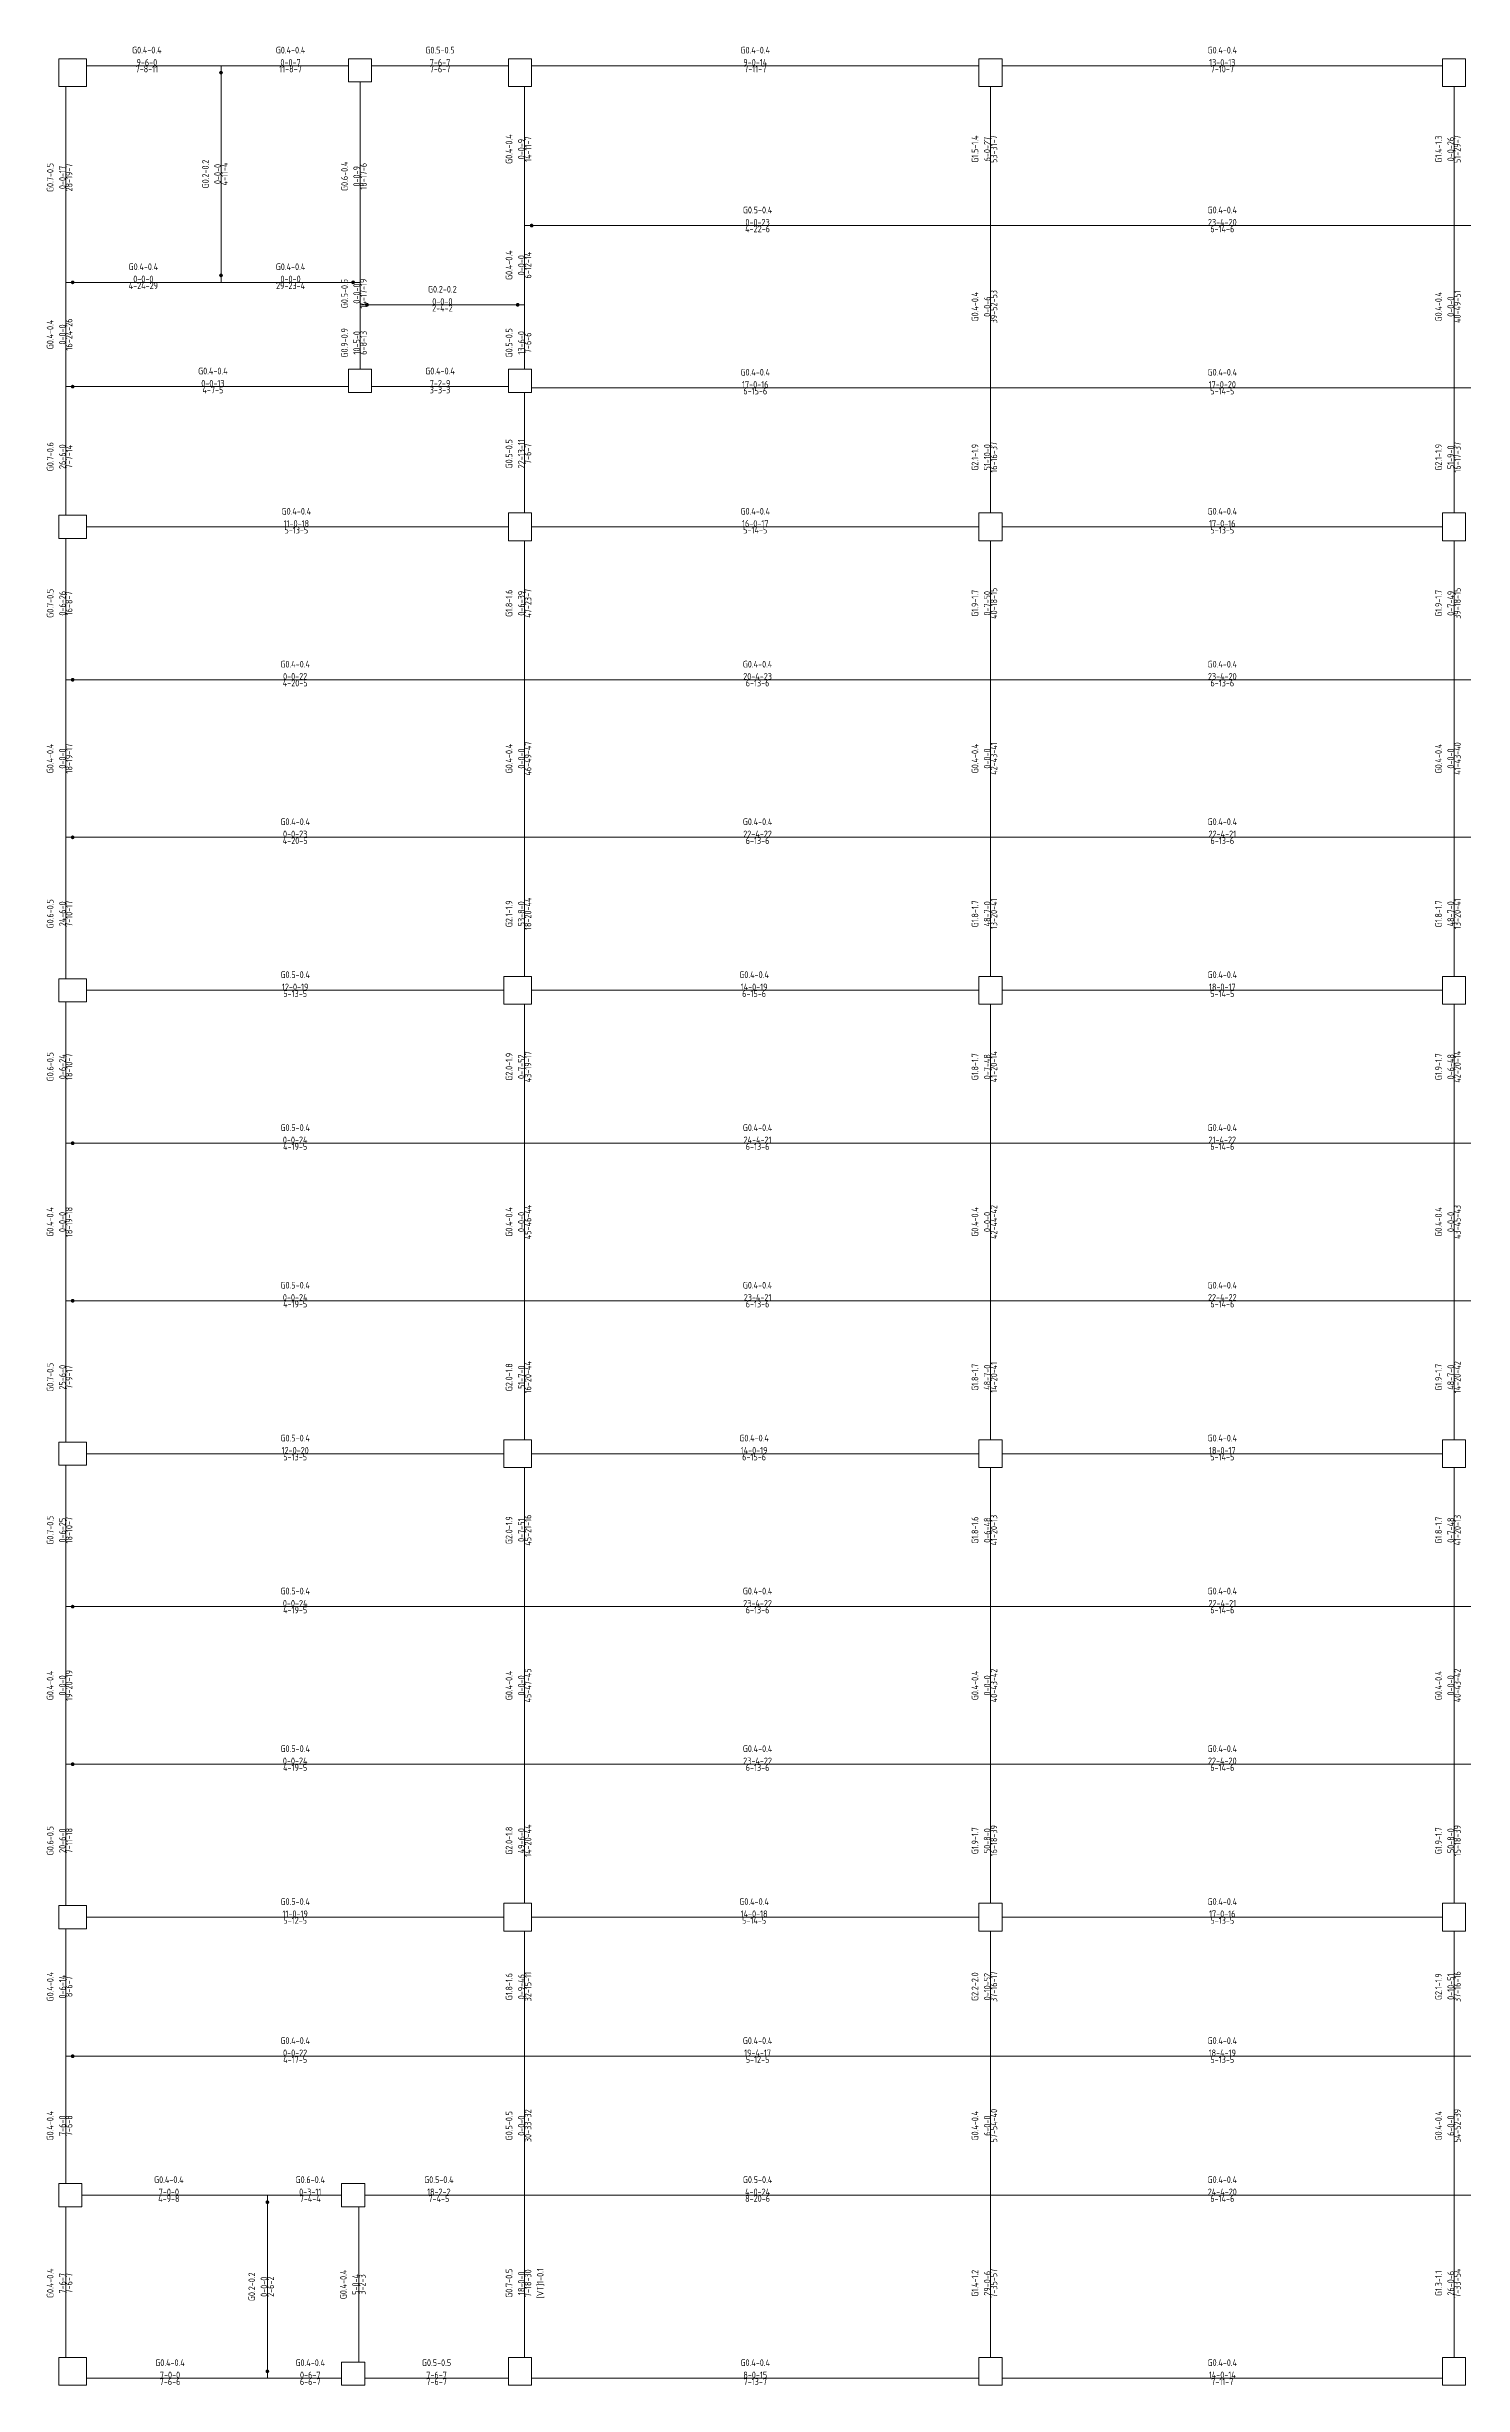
# Model space of a CAD drawing. Extents: x -2331248 to -1198620, y -977263 to -545844.
# Drawn here: x -1692801 to -1662246, y -910087 to -859629 of the extents above; entities that cross this region are included whole.
import ezdxf

# ---------------------------------------------------------------- set-up
doc = ezdxf.new("R2010")
doc.units = 0
doc.header["$LTSCALE"] = 1000
doc.header["$MEASUREMENT"] = 0
doc.layers.get('0').update_dxf_attribs({"linetype": 'CONTINUOUS'})
for name, color, linetype, lineweight in [('15100', 4, 'CONTINUOUS', 18), ('15101', 52, 'CONTINUOUS', 18), ('15220', 11, 'CONTINUOUS', 18)]:
    doc.layers.add(name, color=color, linetype=linetype, lineweight=lineweight)
doc.styles.add('PkpmHz', font='Pkpmeng', dxfattribs={"width": 0.7, "bigfont": 'hztxt'})

# ---------------------------------------------------------------- blocks, each defined once
blk = doc.blocks.new('A$C26435E72')
at = {"layer": '15100', "ltscale": 1000}
for p, q in [((841, 50049), (3741, 50050)), ((3741, 50050), (6491, 50049)), ((6991, 50049), (9941, 50049)), ((10441, 50049), (20091, 50049)), ((20591, 50049), (30091, 50049)), ((391, 45375), (392, 49600)), ((6741, 45375), (6741, 49700)), ((10291, 46600), (10290, 49600)), ((20341, 46600), (20341, 49600)), ((30341, 46600), (30341, 49600)), ((10291, 44890), (10291, 46600)), ((20341, 43100), (20341, 46600)), ((30341, 43100), (30341, 46600)), ((391, 43125), (391, 45375)), ((6741, 44890), (6741, 45375)), ((6741, 43500), (6741, 44890)), ((10290, 43500), (10291, 44890)), ((392, 40350), (391, 43125)), ((6991, 43125), (9941, 43125)), ((10290, 40400), (10290, 43000)), ((20341, 40400), (20341, 43100)), ((30341, 40400), (30341, 43100)), ((841, 40100), (9941, 40100)), ((10441, 40100), (20091, 40100)), ((20591, 40100), (30091, 40100)), ((391, 36800), (392, 39850)), ((10291, 36800), (10290, 39800)), ((20341, 36800), (20341, 39800)), ((30341, 36800), (30341, 39800)), ((391, 33400), (391, 36800)), ((10291, 33400), (10291, 36800)), ((20341, 33400), (20341, 36800)), ((30341, 33400), (30341, 36800)), ((392, 30350), (391, 33400)), ((10290, 30400), (10291, 33400)), ((20341, 30400), (20341, 33400)), ((30341, 30400), (30341, 33400)), ((391, 26800), (392, 29850)), ((841, 30100), (9841, 30100)), ((10291, 26800), (10290, 29800)), ((10441, 30100), (20091, 30100)), ((20341, 26800), (20341, 29800)), ((20591, 30100), (30091, 30100)), ((30341, 26800), (30341, 29800)), ((391, 23400), (391, 26800)), ((10291, 23400), (10291, 26800)), ((20341, 23400), (20341, 26800)), ((30341, 23400), (30341, 26800)), ((392, 20350), (391, 23400)), ((10290, 20400), (10291, 23400)), ((20341, 20400), (20341, 23400)), ((30341, 20400), (30341, 23400)), ((391, 16800), (392, 19850)), ((841, 20100), (9841, 20100)), ((10291, 16800), (10290, 19800)), ((10441, 20100), (20091, 20100)), ((20341, 16800), (20341, 19800)), ((20591, 20100), (30091, 20100)), ((30341, 16800), (30341, 19800)), ((391, 13400), (391, 16800)), ((10291, 13400), (10291, 16800)), ((20341, 13400), (20341, 16800)), ((30341, 13400), (30341, 16800)), ((392, 10350), (391, 13400)), ((10290, 10400), (10291, 13400)), ((20341, 10400), (20341, 13400)), ((30341, 10400), (30341, 13400)), ((841, 10100), (9841, 10100)), ((10441, 10100), (20091, 10100)), ((20591, 10100), (30091, 10100)), ((391, 7100), (392, 9850)), ((10291, 7100), (10290, 9800)), ((20341, 7100), (20341, 9800)), ((30341, 7100), (30341, 9800)), ((391, 4350), (391, 7100)), ((10291, 4100), (10291, 7100)), ((20341, 4100), (20341, 7100)), ((30341, 4100), (30341, 7100)), ((741, 4100), (4741, 4100)), ((4741, 4100), (6341, 4100)), ((10290, 600), (10291, 4100)), ((20341, 600), (20341, 4100)), ((30341, 600), (30341, 4100)), ((392, 600), (391, 3850)), ((6716, 500), (6716, 3850)), ((841, 151), (4741, 150)), ((4741, 150), (6341, 150)), ((6841, 150), (9941, 151)), ((10441, 151), (20091, 151)), ((20591, 151), (30091, 151))]:
    blk.add_line(p, q, dxfattribs=at)
at = {"layer": '15100', "color": 4, "ltscale": 1000}
for p, q in [((3741, 45375), (3741, 50050)), ((10291, 46600), (20341, 46600)), ((20341, 46600), (30341, 46600)), ((30341, 46600), (40341, 46600)), ((391, 45375), (3741, 45375)), ((3741, 45375), (6741, 45375)), ((6741, 44890), (10291, 44890)), ((391, 43125), (6491, 43125)), ((10441, 43100), (20341, 43100)), ((20341, 43100), (30341, 43100)), ((30341, 43100), (40341, 43100)), ((391, 36800), (10291, 36800)), ((10291, 36800), (20341, 36800)), ((20341, 36800), (30341, 36800)), ((30341, 36800), (40341, 36800)), ((391, 33400), (10291, 33400)), ((10291, 33400), (20341, 33400)), ((20341, 33400), (30341, 33400)), ((30341, 33400), (40341, 33400)), ((391, 26800), (10291, 26800)), ((10291, 26800), (20341, 26800)), ((20341, 26800), (30341, 26800)), ((30341, 26800), (40341, 26800)), ((391, 23400), (10291, 23400)), ((10291, 23400), (20341, 23400)), ((20341, 23400), (30341, 23400)), ((30341, 23400), (40341, 23400)), ((391, 16800), (10291, 16800)), ((10291, 16800), (20341, 16800)), ((20341, 16800), (30341, 16800)), ((30341, 16800), (40341, 16800)), ((391, 13400), (10291, 13400)), ((10291, 13400), (20341, 13400)), ((20341, 13400), (30341, 13400)), ((30341, 13400), (40341, 13400)), ((391, 7100), (10291, 7100)), ((10291, 7100), (20341, 7100)), ((20341, 7100), (30341, 7100)), ((30341, 7100), (40341, 7100)), ((4741, 150), (4741, 4100)), ((6841, 4100), (10291, 4100)), ((10291, 4100), (20341, 4100)), ((20341, 4100), (30341, 4100)), ((30341, 4100), (40341, 4100))]:
    blk.add_line(p, q, dxfattribs=at)
at = {"layer": '15100', "color": 1, "ltscale": 1000}
for points in [[(3761, 49900, 40, 40, 1), (3721, 49900, 40, 40, 1)], [(10461, 46600, 40, 40, 1), (10421, 46600, 40, 40, 1)], [(561, 45375, 40, 40, 1), (521, 45375, 40, 40, 1)], [(3761, 45525, 40, 40, 1), (3721, 45525, 40, 40, 1)], [(6611, 45375, 40, 40, 1), (6571, 45375, 40, 40, 1)], [(6911, 44890, 40, 40, 1), (6871, 44890, 40, 40, 1)], [(10161, 44890, 40, 40, 1), (10121, 44890, 40, 40, 1)], [(561, 43125, 40, 40, 1), (521, 43125, 40, 40, 1)], [(561, 36800, 40, 40, 1), (521, 36800, 40, 40, 1)], [(561, 33400, 40, 40, 1), (521, 33400, 40, 40, 1)], [(561, 26800, 40, 40, 1), (521, 26800, 40, 40, 1)], [(561, 23400, 40, 40, 1), (521, 23400, 40, 40, 1)], [(561, 16800, 40, 40, 1), (521, 16800, 40, 40, 1)], [(561, 13400, 40, 40, 1), (521, 13400, 40, 40, 1)], [(561, 7100, 40, 40, 1), (521, 7100, 40, 40, 1)], [(4761, 3950, 40, 40, 1), (4721, 3950, 40, 40, 1)], [(4761, 300, 40, 40, 1), (4721, 300, 40, 40, 1)]]:
    blk.add_lwpolyline(points, format="xyseb", close=True, dxfattribs=at)
at = {"layer": '15101', "linetype": 'Continuous'}
for points in [[(241, 49600), (841, 49600), (841, 50200), (241, 50200)], [(6491, 49700), (6991, 49700), (6991, 50200), (6491, 50200)], [(9941, 49600), (10441, 49600), (10441, 50200), (9941, 50200)], [(20091, 49600), (20591, 49600), (20591, 50200), (20091, 50200)], [(30091, 49600), (30591, 49600), (30591, 50200), (30091, 50200)], [(6491, 43000), (6991, 43000), (6991, 43500), (6491, 43500)], [(9941, 43000), (10441, 43000), (10441, 43500), (9941, 43500)], [(9941, 39800), (10441, 39800), (10441, 40400), (9941, 40400)], [(20091, 39800), (20591, 39800), (20591, 40400), (20091, 40400)], [(30091, 39800), (30591, 39800), (30591, 40400), (30091, 40400)], [(242, 39850), (842, 39850), (842, 40350), (242, 40350)], [(242, 29850), (842, 29850), (842, 30350), (242, 30350)], [(9841, 29800), (10441, 29800), (10441, 30400), (9841, 30400)], [(20091, 29800), (20591, 29800), (20591, 30400), (20091, 30400)], [(30091, 29800), (30591, 29800), (30591, 30400), (30091, 30400)], [(242, 19850), (842, 19850), (842, 20350), (242, 20350)], [(9841, 19800), (10441, 19800), (10441, 20400), (9841, 20400)], [(20091, 19800), (20591, 19800), (20591, 20400), (20091, 20400)], [(30091, 19800), (30591, 19800), (30591, 20400), (30091, 20400)], [(242, 9850), (842, 9850), (842, 10350), (242, 10350)], [(9841, 9800), (10441, 9800), (10441, 10400), (9841, 10400)], [(20091, 9800), (20591, 9800), (20591, 10400), (20091, 10400)], [(30091, 9800), (30591, 9800), (30591, 10400), (30091, 10400)], [(241, 3850), (741, 3850), (741, 4350), (241, 4350)], [(6341, 3850), (6841, 3850), (6841, 4350), (6341, 4350)], [(241, 0), (841, 0), (841, 600), (241, 600)], [(9941, 0), (10441, 0), (10441, 600), (9941, 600)], [(20091, 0), (20591, 0), (20591, 600), (20091, 600)], [(30091, 0), (30591, 0), (30591, 600), (30091, 600)], [(6341, 0), (6841, 0), (6841, 500), (6341, 500)]]:
    blk.add_lwpolyline(points, close=True, dxfattribs=at)
at = {"layer": '15220', "char_height": 144, "line_spacing_factor": 1.1, "style": 'PkpmHz'}
for s, insert, attachment_point, rotation in [('{\\W0.91;\\C4;G0.4-0.4^J0-0-7^J}', (5241, 50050), 8, 359.9809), ('{\\W0.91;\\C4;G0.4-0.4^J9-6-0^J}', (2141, 50050), 8, 0.018), ('{\\W0.91;\\C4;7-8-11^J}', (2141, 50050), 2, 0.018), ('{\\W0.91;\\C4;11-8-7^J}', (5241, 50050), 2, 359.9809), ('{\\W0.91;\\C4;G0.4-0.4^J0-0-9^J}', (10291, 48250), 8, 89.9997), ('{\\W0.91;\\C4;14-11-7^J}', (10291, 48250), 2, 89.9997), ('{\\W0.91;\\C4;G1.5-1.4^J6-0-27^J}', (20341, 48250), 8, 89.9997), ('{\\W0.91;\\C4;53-31-7^J}', (20341, 48250), 2, 89.9997), ('{\\W0.91;\\C4;G1.4-1.3^J0-0-26^J}', (30341, 48250), 8, 89.9997), ('{\\W0.91;\\C4;51-29-7^J}', (30341, 48250), 2, 89.9997), ('{\\W0.91;\\C4;G0.2-0.2^J0-0-0^J}', (3741, 47713), 8, 89.9997), ('{\\W0.91;\\C4;4-11-4^J}', (3741, 47713), 2, 89.9997), ('{\\W0.91;\\C4;G0.6-0.4^J0-0-9^J}', (6741, 47663), 8, 89.9997), ('{\\W0.91;\\C4;G0.7-0.5^J0-0-17^J}', (392, 47638), 8, 89.9997), ('{\\W0.91;\\C4;28-19-7^J}', (392, 47638), 2, 89.9997), ('{\\W0.91;\\C4;18-17-6^J}', (6741, 47663), 2, 89.9997), ('{\\W0.91;\\C4;G0.4-0.4^J0-0-0^J}', (10291, 45745), 8, 89.9997), ('{\\W0.91;\\C4;6-12-14^J}', (10291, 45745), 2, 89.9997), ('{\\W0.91;\\C4;G0.5-0.5^J0-0-0^J}', (6741, 45133), 8, 89.9997), ('{\\W0.91;\\C4;14-17-19^J}', (6741, 45133), 2, 89.9997), ('{\\W0.91;\\C4;G0.4-0.4^J0-0-6^J}', (20341, 44850), 8, 89.9997), ('{\\W0.91;\\C4;39-52-53^J}', (20341, 44850), 2, 89.9997), ('{\\W0.91;\\C4;G0.4-0.4^J0-0-0^J}', (30341, 44850), 8, 89.9997), ('{\\W0.91;\\C4;40-49-51^J}', (30341, 44850), 2, 89.9997), ('{\\W0.91;\\C4;G0.4-0.4^J0-0-0^J}', (391, 44250), 8, 89.9997), ('{\\W0.91;\\C4;16-24-26^J}', (391, 44250), 2, 89.9997), ('{\\W0.91;\\C4;G0.9-0.9^J10-5-0^J}', (6741, 44070), 8, 89.9997), ('{\\W0.91;\\C4;6-8-13^J}', (6741, 44070), 2, 89.9997), ('{\\W0.91;\\C4;G0.5-0.5^J13-6-0^J}', (10291, 44070), 8, 89.9655), ('{\\W0.91;\\C4;7-6-6^J}', (10291, 44070), 2, 89.9655), ('{\\W0.91;\\C4;G0.7-0.6^J26-6-0^J}', (392, 41613), 8, 89.9997), ('{\\W0.91;\\C4;G0.5-0.5^J22-13-11^J}', (10290, 41675), 8, 89.9997), ('{\\W0.91;\\C4;7-6-7^J}', (10290, 41675), 2, 89.9997), ('{\\W0.91;\\C4;16-16-37^J}', (20341, 41600), 2, 89.9997), ('{\\W0.91;\\C4;16-17-37^J}', (30341, 41600), 2, 89.9997), ('{\\W0.91;\\C4;7-7-14^J}', (392, 41613), 2, 89.9997), ('{\\W0.91;\\C4;G2.1-1.9^J51-10-0^J}', (20341, 41600), 8, 89.9997), ('{\\W0.91;\\C4;G2.1-1.9^J51-9-0^J}', (30341, 41600), 8, 89.9997), ('{\\W0.91;\\C4;G0.7-0.5^J0-6-26^J}', (392, 38450), 8, 89.9997), ('{\\W0.91;\\C4;16-8-7^J}', (392, 38450), 2, 89.9997), ('{\\W0.91;\\C4;G1.8-1.6^J0-6-39^J}', (10291, 38450), 8, 89.9997), ('{\\W0.91;\\C4;47-23-7^J}', (10291, 38450), 2, 89.9997), ('{\\W0.91;\\C4;G1.9-1.7^J0-7-50^J}', (20341, 38450), 8, 89.9997), ('{\\W0.91;\\C4;40-18-15^J}', (20341, 38450), 2, 89.9997), ('{\\W0.91;\\C4;G1.9-1.7^J0-7-49^J}', (30341, 38450), 8, 89.9997), ('{\\W0.91;\\C4;39-18-15^J}', (30341, 38450), 2, 89.9997), ('{\\W0.91;\\C4;G0.4-0.4^J0-0-0^J}', (391, 35100), 8, 89.9997), ('{\\W0.91;\\C4;18-19-17^J}', (391, 35100), 2, 89.9997), ('{\\W0.91;\\C4;G0.4-0.4^J0-0-0^J}', (10291, 35100), 8, 89.9997), ('{\\W0.91;\\C4;46-49-47^J}', (10291, 35100), 2, 89.9997), ('{\\W0.91;\\C4;G0.4-0.4^J0-0-0^J}', (20341, 35100), 8, 89.9997), ('{\\W0.91;\\C4;42-43-41^J}', (20341, 35100), 2, 89.9997), ('{\\W0.91;\\C4;G0.4-0.4^J0-0-0^J}', (30341, 35100), 8, 89.9997), ('{\\W0.91;\\C4;41-43-40^J}', (30341, 35100), 2, 89.9997), ('{\\W0.91;\\C4;G0.6-0.5^J24-6-0^J}', (392, 31750), 8, 89.9997), ('{\\W0.91;\\C4;7-10-17^J}', (392, 31750), 2, 89.9997), ('{\\W0.91;\\C4;G2.1-1.9^J53-8-0^J}', (10291, 31750), 8, 89.9997), ('{\\W0.91;\\C4;18-20-44^J}', (10291, 31750), 2, 89.9997), ('{\\W0.91;\\C4;G1.8-1.7^J48-7-0^J}', (20341, 31750), 8, 89.9997), ('{\\W0.91;\\C4;13-20-41^J}', (20341, 31750), 2, 89.9997), ('{\\W0.91;\\C4;G1.8-1.7^J48-7-0^J}', (30341, 31750), 8, 89.9997), ('{\\W0.91;\\C4;13-20-41^J}', (30341, 31750), 2, 89.9997), ('{\\W0.91;\\C4;43-19-17^J}', (10291, 28450), 2, 89.9997), ('{\\W0.91;\\C4;41-20-14^J}', (20341, 28450), 2, 89.9997), ('{\\W0.91;\\C4;42-20-14^J}', (30341, 28450), 2, 89.9997), ('{\\W0.91;\\C4;G0.6-0.5^J0-6-24^J}', (392, 28450), 8, 89.9997), ('{\\W0.91;\\C4;18-10-7^J}', (392, 28450), 2, 89.9997), ('{\\W0.91;\\C4;G2.0-1.9^J0-7-52^J}', (10291, 28450), 8, 89.9997), ('{\\W0.91;\\C4;G1.8-1.7^J0-7-48^J}', (20341, 28450), 8, 89.9997), ('{\\W0.91;\\C4;G1.9-1.7^J0-6-48^J}', (30341, 28450), 8, 89.9997), ('{\\W0.91;\\C4;G0.4-0.4^J0-0-0^J}', (391, 25100), 8, 89.9997), ('{\\W0.91;\\C4;18-19-18^J}', (391, 25100), 2, 89.9997), ('{\\W0.91;\\C4;G0.4-0.4^J0-0-0^J}', (10291, 25100), 8, 89.9997), ('{\\W0.91;\\C4;45-46-44^J}', (10291, 25100), 2, 89.9997), ('{\\W0.91;\\C4;G0.4-0.4^J0-0-0^J}', (20341, 25100), 8, 89.9997), ('{\\W0.91;\\C4;42-44-42^J}', (20341, 25100), 2, 89.9997), ('{\\W0.91;\\C4;G0.4-0.4^J0-0-0^J}', (30341, 25100), 8, 89.9997), ('{\\W0.91;\\C4;43-45-43^J}', (30341, 25100), 2, 89.9997), ('{\\W0.91;\\C4;G0.7-0.5^J25-6-0^J}', (392, 21750), 8, 90.0194), ('{\\W0.91;\\C4;7-9-17^J}', (392, 21750), 2, 90.0194), ('{\\W0.91;\\C4;G2.0-1.8^J51-7-0^J}', (10291, 21750), 8, 89.98), ('{\\W0.91;\\C4;16-20-44^J}', (10291, 21750), 2, 89.98), ('{\\W0.91;\\C4;G1.8-1.7^J48-7-0^J}', (20341, 21750), 8, 89.9997), ('{\\W0.91;\\C4;14-20-41^J}', (20341, 21750), 2, 89.9997), ('{\\W0.91;\\C4;G1.9-1.7^J48-7-0^J}', (30341, 21750), 8, 89.9997), ('{\\W0.91;\\C4;14-20-42^J}', (30341, 21750), 2, 89.9997), ('{\\W0.91;\\C4;G0.7-0.5^J0-6-25^J}', (392, 18450), 8, 89.9997), ('{\\W0.91;\\C4;18-10-7^J}', (392, 18450), 2, 89.9997), ('{\\W0.91;\\C4;G2.0-1.9^J0-7-51^J}', (10291, 18450), 8, 89.9997), ('{\\W0.91;\\C4;45-21-16^J}', (10291, 18450), 2, 89.9997), ('{\\W0.91;\\C4;G1.8-1.6^J0-6-48^J}', (20341, 18450), 8, 89.9997), ('{\\W0.91;\\C4;41-20-13^J}', (20341, 18450), 2, 89.9997), ('{\\W0.91;\\C4;G1.8-1.7^J0-7-48^J}', (30341, 18450), 8, 89.9997), ('{\\W0.91;\\C4;41-20-13^J}', (30341, 18450), 2, 89.9997), ('{\\W0.91;\\C4;G0.4-0.4^J0-0-0^J}', (391, 15100), 8, 89.9997), ('{\\W0.91;\\C4;19-20-19^J}', (391, 15100), 2, 89.9997), ('{\\W0.91;\\C4;G0.4-0.4^J0-0-0^J}', (10291, 15100), 8, 89.9997), ('{\\W0.91;\\C4;45-47-45^J}', (10291, 15100), 2, 89.9997), ('{\\W0.91;\\C4;G0.4-0.4^J0-0-0^J}', (20341, 15100), 8, 89.9997), ('{\\W0.91;\\C4;40-43-42^J}', (20341, 15100), 2, 89.9997), ('{\\W0.91;\\C4;G0.4-0.4^J0-0-0^J}', (30341, 15100), 8, 89.9997), ('{\\W0.91;\\C4;40-43-42^J}', (30341, 15100), 2, 89.9997), ('{\\W0.91;\\C4;G0.6-0.5^J20-6-0^J}', (392, 11750), 8, 89.9997), ('{\\W0.91;\\C4;7-11-18^J}', (392, 11750), 2, 89.9997), ('{\\W0.91;\\C4;G2.0-1.8^J49-6-0^J}', (10291, 11750), 8, 89.9997), ('{\\W0.91;\\C4;14-20-44^J}', (10291, 11750), 2, 89.9997), ('{\\W0.91;\\C4;G1.9-1.7^J50-8-0^J}', (20341, 11750), 8, 89.9997), ('{\\W0.91;\\C4;16-18-39^J}', (20341, 11750), 2, 89.9997), ('{\\W0.91;\\C4;G1.9-1.7^J50-8-0^J}', (30341, 11750), 8, 89.9997), ('{\\W0.91;\\C4;15-18-39^J}', (30341, 11750), 2, 89.9997), ('{\\W0.91;\\C4;G0.4-0.4^J0-6-14^J}', (392, 8600), 8, 89.98), ('{\\W0.91;\\C4;8-6-7^J}', (392, 8600), 2, 89.98), ('{\\W0.91;\\C4;G1.8-1.6^J0-9-46^J}', (10291, 8600), 8, 90.0194), ('{\\W0.91;\\C4;32-15-11^J}', (10291, 8600), 2, 90.0194), ('{\\W0.91;\\C4;G2.2-2.0^J0-10-52^J}', (20341, 8600), 8, 89.9997), ('{\\W0.91;\\C4;37-16-17^J}', (20341, 8600), 2, 89.9997), ('{\\W0.91;\\C4;G2.1-1.9^J0-10-51^J}', (30341, 8600), 8, 89.9997), ('{\\W0.91;\\C4;37-16-16^J}', (30341, 8600), 2, 89.9997), ('{\\W0.91;\\C4;G0.4-0.4^J7-6-0^J}', (391, 5600), 8, 89.9997), ('{\\W0.91;\\C4;7-6-8^J}', (391, 5600), 2, 89.9997), ('{\\W0.91;\\C4;G0.5-0.5^J0-0-0^J}', (10291, 5600), 8, 89.9997), ('{\\W0.91;\\C4;30-33-32^J}', (10291, 5600), 2, 89.9997), ('{\\W0.91;\\C4;G0.4-0.4^J6-0-0^J}', (20341, 5600), 8, 89.9997), ('{\\W0.91;\\C4;57-54-40^J}', (20341, 5600), 2, 89.9997), ('{\\W0.91;\\C4;G0.4-0.4^J6-0-0^J}', (30341, 5600), 8, 89.9997), ('{\\W0.91;\\C4;54-52-39^J}', (30341, 5600), 2, 89.9997), ('{\\W0.91;\\C4;G0.4-0.4^J7-6-7^J}', (392, 2200), 8, 89.9997), ('{\\W0.91;\\C4;7-6-7^J}', (392, 2200), 2, 89.9997), ('{\\W0.91;\\C4;G0.2-0.2^J0-0-0^J}', (4741, 2125), 8, 89.9997), ('{\\W0.91;\\C4;2-6-2^J}', (4741, 2125), 2, 89.9997), ('{\\W0.91;\\C4;G0.4-0.4^J5-0-4^J}', (6716, 2175), 8, 89.9997), ('{\\W0.91;\\C4;3-2-3^J}', (6716, 2175), 2, 89.9997), ('{\\W0.91;\\C4;G0.7-0.5^J18-0-0^J}', (10291, 2200), 8, 89.9997), ('{\\W0.91;\\C4;7-18-30^J[VT]1-0.1^J}', (10291, 2200), 2, 89.9997), ('{\\W0.91;\\C4;G1.4-1.2^J29-0-6^J}', (20341, 2200), 8, 89.9997), ('{\\W0.91;\\C4;7-35-57^J}', (20341, 2200), 2, 89.9997), ('{\\W0.91;\\C4;G1.3-1.1^J26-0-6^J}', (30341, 2200), 8, 89.9997), ('{\\W0.91;\\C4;7-33-54^J}', (30341, 2200), 2, 89.9997), ('{\\W0.91;\\C4;G0.5-0.5^J7-6-7^J}', (8391, 151), 8, 0.0159), ('{\\W0.91;\\C4;7-6-7^J}', (8391, 151), 2, 0.0159)]:
    blk.add_mtext(s, dxfattribs=dict(at, insert=insert, attachment_point=attachment_point, rotation=rotation))
for s, insert, attachment_point in [('{\\W0.91;\\C4;G0.5-0.5^J7-6-7^J}', (8466, 50049), 8), ('{\\W0.91;\\C4;7-6-7^J}', (8466, 50049), 2), ('{\\W0.91;\\C4;G0.4-0.4^J9-0-14^J}', (15266, 50049), 8), ('{\\W0.91;\\C4;7-11-7^J}', (15266, 50049), 2), ('{\\W0.91;\\C4;G0.4-0.4^J13-0-13^J}', (25341, 50049), 8), ('{\\W0.91;\\C4;7-10-7^J}', (25341, 50049), 2), ('{\\W0.91;\\C4;G0.5-0.4^J0-0-23^J}', (15316, 46600), 8), ('{\\W0.91;\\C4;G0.4-0.4^J23-4-20^J}', (25341, 46600), 8), ('{\\W0.91;\\C4;4-22-6^J}', (15316, 46600), 2), ('{\\W0.91;\\C4;6-14-6^J}', (25341, 46600), 2), ('{\\W0.91;\\C4;G0.4-0.4^J0-0-0^J}', (2066, 45375), 8), ('{\\W0.91;\\C4;G0.4-0.4^J0-0-0^J}', (5241, 45375), 8), ('{\\W0.91;\\C4;4-24-29^J}', (2066, 45375), 2), ('{\\W0.91;\\C4;29-23-4^J}', (5241, 45375), 2), ('{\\W0.91;\\C4;G0.2-0.2^J0-0-0^J}', (8516, 44890), 8), ('{\\W0.91;\\C4;2-4-2^J}', (8516, 44890), 2), ('{\\W0.91;\\C4;G0.4-0.4^J0-0-13^J}', (3566, 43125), 8), ('{\\W0.91;\\C4;G0.4-0.4^J7-2-9^J}', (8466, 43125), 8), ('{\\W0.91;\\C4;G0.4-0.4^J17-0-16^J}', (15266, 43100), 8), ('{\\W0.91;\\C4;G0.4-0.4^J17-0-20^J}', (25341, 43100), 8), ('{\\W0.91;\\C4;4-7-5^J}', (3566, 43125), 2), ('{\\W0.91;\\C4;3-3-3^J}', (8466, 43125), 2), ('{\\W0.91;\\C4;6-15-6^J}', (15266, 43100), 2), ('{\\W0.91;\\C4;5-14-5^J}', (25341, 43100), 2), ('{\\W0.91;\\C4;G0.4-0.4^J11-0-18^J}', (5366, 40100), 8), ('{\\W0.91;\\C4;G0.4-0.4^J16-0-17^J}', (15266, 40100), 8), ('{\\W0.91;\\C4;G0.4-0.4^J17-0-16^J}', (25341, 40100), 8), ('{\\W0.91;\\C4;5-13-5^J}', (5366, 40100), 2), ('{\\W0.91;\\C4;5-14-5^J}', (15266, 40100), 2), ('{\\W0.91;\\C4;5-13-5^J}', (25341, 40100), 2), ('{\\W0.91;\\C4;G0.4-0.4^J0-0-22^J}', (5341, 36800), 8), ('{\\W0.91;\\C4;G0.4-0.4^J20-4-23^J}', (15316, 36800), 8), ('{\\W0.91;\\C4;G0.4-0.4^J23-4-20^J}', (25341, 36800), 8), ('{\\W0.91;\\C4;4-20-5^J}', (5341, 36800), 2), ('{\\W0.91;\\C4;6-13-6^J}', (15316, 36800), 2), ('{\\W0.91;\\C4;6-13-6^J}', (25341, 36800), 2), ('{\\W0.91;\\C4;G0.4-0.4^J0-0-23^J}', (5341, 33400), 8), ('{\\W0.91;\\C4;G0.4-0.4^J22-4-22^J}', (15316, 33400), 8), ('{\\W0.91;\\C4;G0.4-0.4^J22-4-21^J}', (25341, 33400), 8), ('{\\W0.91;\\C4;4-20-5^J}', (5341, 33400), 2), ('{\\W0.91;\\C4;6-13-6^J}', (15316, 33400), 2), ('{\\W0.91;\\C4;6-13-6^J}', (25341, 33400), 2), ('{\\W0.91;\\C4;G0.5-0.4^J12-0-19^J}', (5341, 30100), 8), ('{\\W0.91;\\C4;G0.4-0.4^J14-0-19^J}', (15241, 30100), 8), ('{\\W0.91;\\C4;G0.4-0.4^J18-0-17^J}', (25341, 30100), 8), ('{\\W0.91;\\C4;5-13-5^J}', (5341, 30100), 2), ('{\\W0.91;\\C4;6-15-6^J}', (15241, 30100), 2), ('{\\W0.91;\\C4;5-14-5^J}', (25341, 30100), 2), ('{\\W0.91;\\C4;G0.5-0.4^J0-0-24^J}', (5341, 26800), 8), ('{\\W0.91;\\C4;4-19-5^J}', (5341, 26800), 2), ('{\\W0.91;\\C4;G0.4-0.4^J24-4-21^J}', (15316, 26800), 8), ('{\\W0.91;\\C4;6-13-6^J}', (15316, 26800), 2), ('{\\W0.91;\\C4;G0.4-0.4^J21-4-22^J}', (25341, 26800), 8), ('{\\W0.91;\\C4;6-14-6^J}', (25341, 26800), 2), ('{\\W0.91;\\C4;G0.5-0.4^J0-0-24^J}', (5341, 23400), 8), ('{\\W0.91;\\C4;G0.4-0.4^J23-4-21^J}', (15316, 23400), 8), ('{\\W0.91;\\C4;G0.4-0.4^J22-4-22^J}', (25341, 23400), 8), ('{\\W0.91;\\C4;4-19-5^J}', (5341, 23400), 2), ('{\\W0.91;\\C4;6-13-6^J}', (15316, 23400), 2), ('{\\W0.91;\\C4;6-14-6^J}', (25341, 23400), 2), ('{\\W0.91;\\C4;G0.5-0.4^J12-0-20^J}', (5341, 20100), 8), ('{\\W0.91;\\C4;G0.4-0.4^J14-0-19^J}', (15241, 20100), 8), ('{\\W0.91;\\C4;G0.4-0.4^J18-0-17^J}', (25341, 20100), 8), ('{\\W0.91;\\C4;5-13-5^J}', (5341, 20100), 2), ('{\\W0.91;\\C4;6-15-6^J}', (15241, 20100), 2), ('{\\W0.91;\\C4;5-14-5^J}', (25341, 20100), 2), ('{\\W0.91;\\C4;G0.5-0.4^J0-0-24^J}', (5341, 16800), 8), ('{\\W0.91;\\C4;G0.4-0.4^J23-4-22^J}', (15316, 16800), 8), ('{\\W0.91;\\C4;G0.4-0.4^J22-4-21^J}', (25341, 16800), 8), ('{\\W0.91;\\C4;4-19-5^J}', (5341, 16800), 2), ('{\\W0.91;\\C4;6-13-6^J}', (15316, 16800), 2), ('{\\W0.91;\\C4;6-14-6^J}', (25341, 16800), 2), ('{\\W0.91;\\C4;G0.5-0.4^J0-0-24^J}', (5341, 13400), 8), ('{\\W0.91;\\C4;G0.4-0.4^J23-4-22^J}', (15316, 13400), 8), ('{\\W0.91;\\C4;G0.4-0.4^J22-4-20^J}', (25341, 13400), 8), ('{\\W0.91;\\C4;4-19-5^J}', (5341, 13400), 2), ('{\\W0.91;\\C4;6-13-6^J}', (15316, 13400), 2), ('{\\W0.91;\\C4;6-14-6^J}', (25341, 13400), 2), ('{\\W0.91;\\C4;G0.5-0.4^J11-0-19^J}', (5341, 10100), 8), ('{\\W0.91;\\C4;5-12-5^J}', (5341, 10100), 2), ('{\\W0.91;\\C4;G0.4-0.4^J14-0-18^J}', (15241, 10100), 8), ('{\\W0.91;\\C4;5-14-5^J}', (15241, 10100), 2), ('{\\W0.91;\\C4;G0.4-0.4^J17-0-16^J}', (25341, 10100), 8), ('{\\W0.91;\\C4;5-13-5^J}', (25341, 10100), 2), ('{\\W0.91;\\C4;G0.4-0.4^J0-0-22^J}', (5341, 7100), 8), ('{\\W0.91;\\C4;4-17-5^J}', (5341, 7100), 2), ('{\\W0.91;\\C4;G0.4-0.4^J19-4-17^J}', (15316, 7100), 8), ('{\\W0.91;\\C4;5-12-5^J}', (15316, 7100), 2), ('{\\W0.91;\\C4;G0.4-0.4^J18-4-19^J}', (25341, 7100), 8), ('{\\W0.91;\\C4;5-13-5^J}', (25341, 7100), 2), ('{\\W0.91;\\C4;G0.4-0.4^J7-0-0^J}', (2616, 4100), 8), ('{\\W0.91;\\C4;4-9-8^J}', (2616, 4100), 2), ('{\\W0.91;\\C4;G0.6-0.4^J0-3-11^J}', (5666, 4100), 8), ('{\\W0.91;\\C4;7-4-4^J}', (5666, 4100), 2), ('{\\W0.91;\\C4;G0.5-0.4^J18-2-2^J}', (8441, 4100), 8), ('{\\W0.91;\\C4;7-4-5^J}', (8441, 4100), 2), ('{\\W0.91;\\C4;G0.5-0.4^J4-0-24^J}', (15316, 4100), 8), ('{\\W0.91;\\C4;8-20-6^J}', (15316, 4100), 2), ('{\\W0.91;\\C4;G0.4-0.4^J24-4-20^J}', (25341, 4100), 8), ('{\\W0.91;\\C4;6-14-6^J}', (25341, 4100), 2), ('{\\W0.91;\\C4;G0.4-0.4^J7-0-0^J}', (2641, 151), 8), ('{\\W0.91;\\C4;G0.4-0.4^J0-6-7^J}', (5666, 150), 8), ('{\\W0.91;\\C4;G0.4-0.4^J8-0-15^J}', (15266, 151), 8), ('{\\W0.91;\\C4;G0.4-0.4^J14-0-14^J}', (25341, 151), 8), ('{\\W0.91;\\C4;7-6-6^J}', (2641, 151), 2), ('{\\W0.91;\\C4;6-6-7^J}', (5666, 150), 2), ('{\\W0.91;\\C4;7-13-7^J}', (15266, 151), 2), ('{\\W0.91;\\C4;7-11-7^J}', (25341, 151), 2)]:
    blk.add_mtext(s, dxfattribs=dict(at, insert=insert, attachment_point=attachment_point))

msp = doc.modelspace()

# ---------------------------------------------------------------- block references
msp.add_blockref('A$C26435E72', (-1692784, -910087))

doc.saveas('drawing.dxf')
